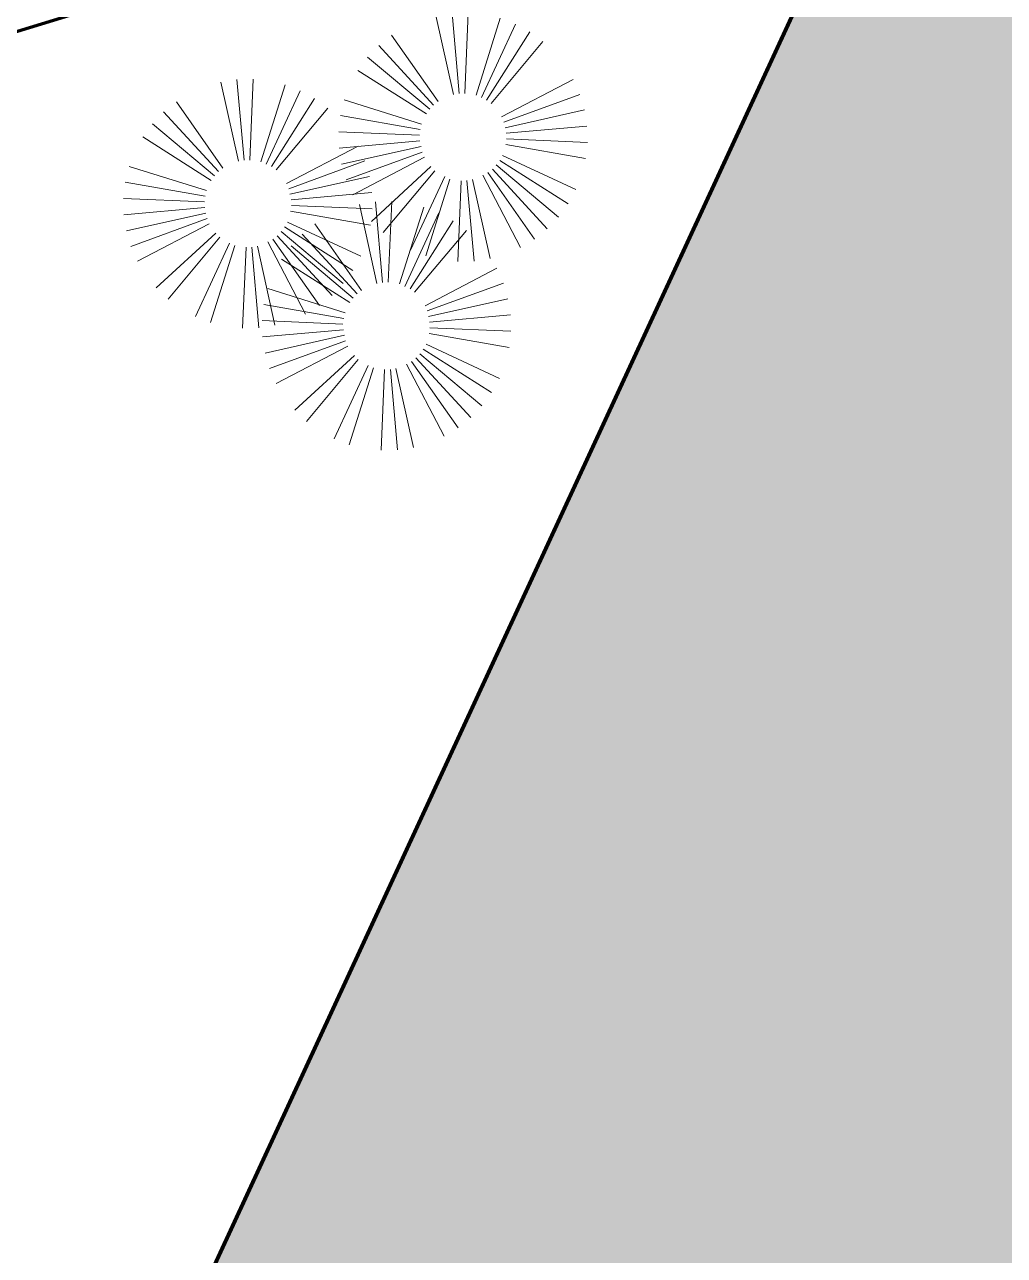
# Model space of a CAD drawing. Header units: millimetres. Extents: x 111 to 1506, y 14 to 566.
# Drawn here: x 237.137 to 239.443, y 190.274 to 193.169 of the extents above; entities that cross this region are included whole.
import ezdxf

# ---------------------------------------------------------------- set-up
doc = ezdxf.new("R2010")
doc.units = ezdxf.units.MM
doc.layers.add('G', color=254, linetype='Continuous', lineweight=5)
doc.layers.add('PALMERAS114', color=114, linetype='Continuous', lineweight=5)
doc.styles.add('ATTR', font='romans.shx', dxfattribs={"width": 0.8, "height": 2.52})

# ---------------------------------------------------------------- blocks, each defined once
blk = doc.blocks.new('EVG7')
for p, q in [((-9.21, 18.3), (-24.14, 54.35)), ((-6.59, 19.1), (-16.71, 56.87)), ((-3.91, 19.67), (-9.01, 58.4)), ((1.55, 19.67), (6.65, 58.4)), ((4.23, 19.1), (14.35, 56.87)), ((6.85, 18.3), (21.78, 54.35)), ((-11.62, 16.99), (-31.18, 50.87)), ((9.26, 16.99), (28.82, 50.87)), ((-13.82, 15.38), (-37.7, 46.51)), ((-16, 13.74), (-43.6, 41.34)), ((-17.84, 11.7), (-48.78, 35.44)), ((15.48, 11.7), (46.42, 35.44)), ((17.04, 9.43), (50.78, 28.91)), ((-20.59, 6.96), (-56.61, 21.87)), ((18.24, 6.96), (54.25, 21.87)), ((-21.61, 4.39), (-59.13, 14.44)), ((19.8, 1.68), (58.31, 6.74)), ((-22.19, -1.09), (-61.18, -1.09)), ((-22.16, -3.85), (-60.66, -8.92)), ((19.8, -3.85), (58.31, -8.92)), ((19.83, -1.09), (58.82, -1.09)), ((-20.59, -9.13), (-56.61, -24.05)), ((-19.4, -11.61), (-53.14, -31.09)), ((19.25, -6.56), (56.78, -16.62)), ((-17.84, -13.87), (-48.78, -37.61)), ((-13.82, -17.56), (-37.7, -48.69)), ((11.46, -17.56), (35.35, -48.69)), ((13.64, -15.91), (41.25, -43.51)), ((15.48, -13.87), (46.42, -37.61)), ((-11.62, -19.17), (-31.18, -53.05)), ((-9.21, -20.47), (-24.14, -56.52)), ((-6.59, -21.27), (-16.71, -59.04)), ((-3.91, -21.84), (-9.01, -60.57)), ((-1.18, -22.12), (-1.18, -61.09)), ((4.23, -21.27), (14.35, -59.04)), ((6.85, -20.47), (21.78, -56.52)), ((9.26, -19.17), (28.82, -53.05))]:
    blk.add_line(p, q)
at = {"style": 'ATTR', "width": 0.8, "flags": 9}
blk.add_attdef('ESTCODE', (0, 0), '', height=0.7, dxfattribs=at)

msp = doc.modelspace()

# ---------------------------------------------------------------- hatches: boundary and pattern name
at = {"layer": 'G', "lineweight": 100, "ltscale": 1000}
h = msp.add_hatch(dxfattribs=at)
h.set_pattern_fill('AR-HBONE', color=256, scale=0.046, angle=-22.08523, style=0)
h.set_pattern_definition([(22.914772, (777.23143, 1670.63463), (0.097837146, 0.241122153), [0.552, -0.184]), (112.914772, (777.40091, 1670.70627), (0.097837146, 0.241122153), [0.552, -0.184])])
edge = h.paths.add_edge_path()
edge.add_line((221.74739, 201.07699), (222.24177, 203.56684))
edge.add_line((222.24177, 203.56684), (283.25265, 176.18215))
edge.add_line((283.25265, 176.18215), (282.61554, 174.27589))
edge.add_line((282.61554, 174.27589), (222.04443, 201.46319))
h = msp.add_hatch(dxfattribs=at)
h.set_pattern_fill('AR-HBONE', color=256, scale=0.046, angle=-22.08523, style=0)
h.set_pattern_definition([(22.914772, (797.12783, 1599.99595), (0.097837146, 0.241122153), [0.552, -0.184]), (112.914772, (797.29731, 1600.0676), (0.097837146, 0.241122153), [0.552, -0.184])])
h.paths.add_polyline_path([(239.20693, 193.75981), (241.03168, 192.94077), (223.75942, 155.60806), (221.79096, 156.11646)])

# ---------------------------------------------------------------- linework, layer by layer
at = {"lineweight": 100, "ltscale": 1000}
msp.add_line((239.16703, 193.77772), (225.72421, 189.67373), dxfattribs=at)
at = {"lineweight": 211, "ltscale": 1000}
msp.add_line((239.20693, 193.75981), (233.59286, 181.6254), dxfattribs=at)
at = {"lineweight": 100, "ltscale": 1000}
for points in [[(233.59286, 181.6254), (222.22982, 193.24791), (223.71382, 200.71388), (239.20693, 193.75981), (233.59286, 181.6254)], [(233.59286, 181.6254), (239.20693, 193.75981)]]:
    msp.add_lwpolyline(points, dxfattribs=at)

# ---------------------------------------------------------------- block references
at = {"layer": 'PALMERAS114', "extrusion": (0, 0, -1), "xscale": -0.004880888891868356, "yscale": 0.004880888891718753, "zscale": -0.004880888891868356, "rotation": 294.9205878507973}
for p in [(-238.16658, 192.91168), (-237.66028, 192.75519), (-237.98644, 192.46774)]:
    msp.add_blockref('EVG7', p, dxfattribs=at)

doc.saveas('drawing.dxf')
